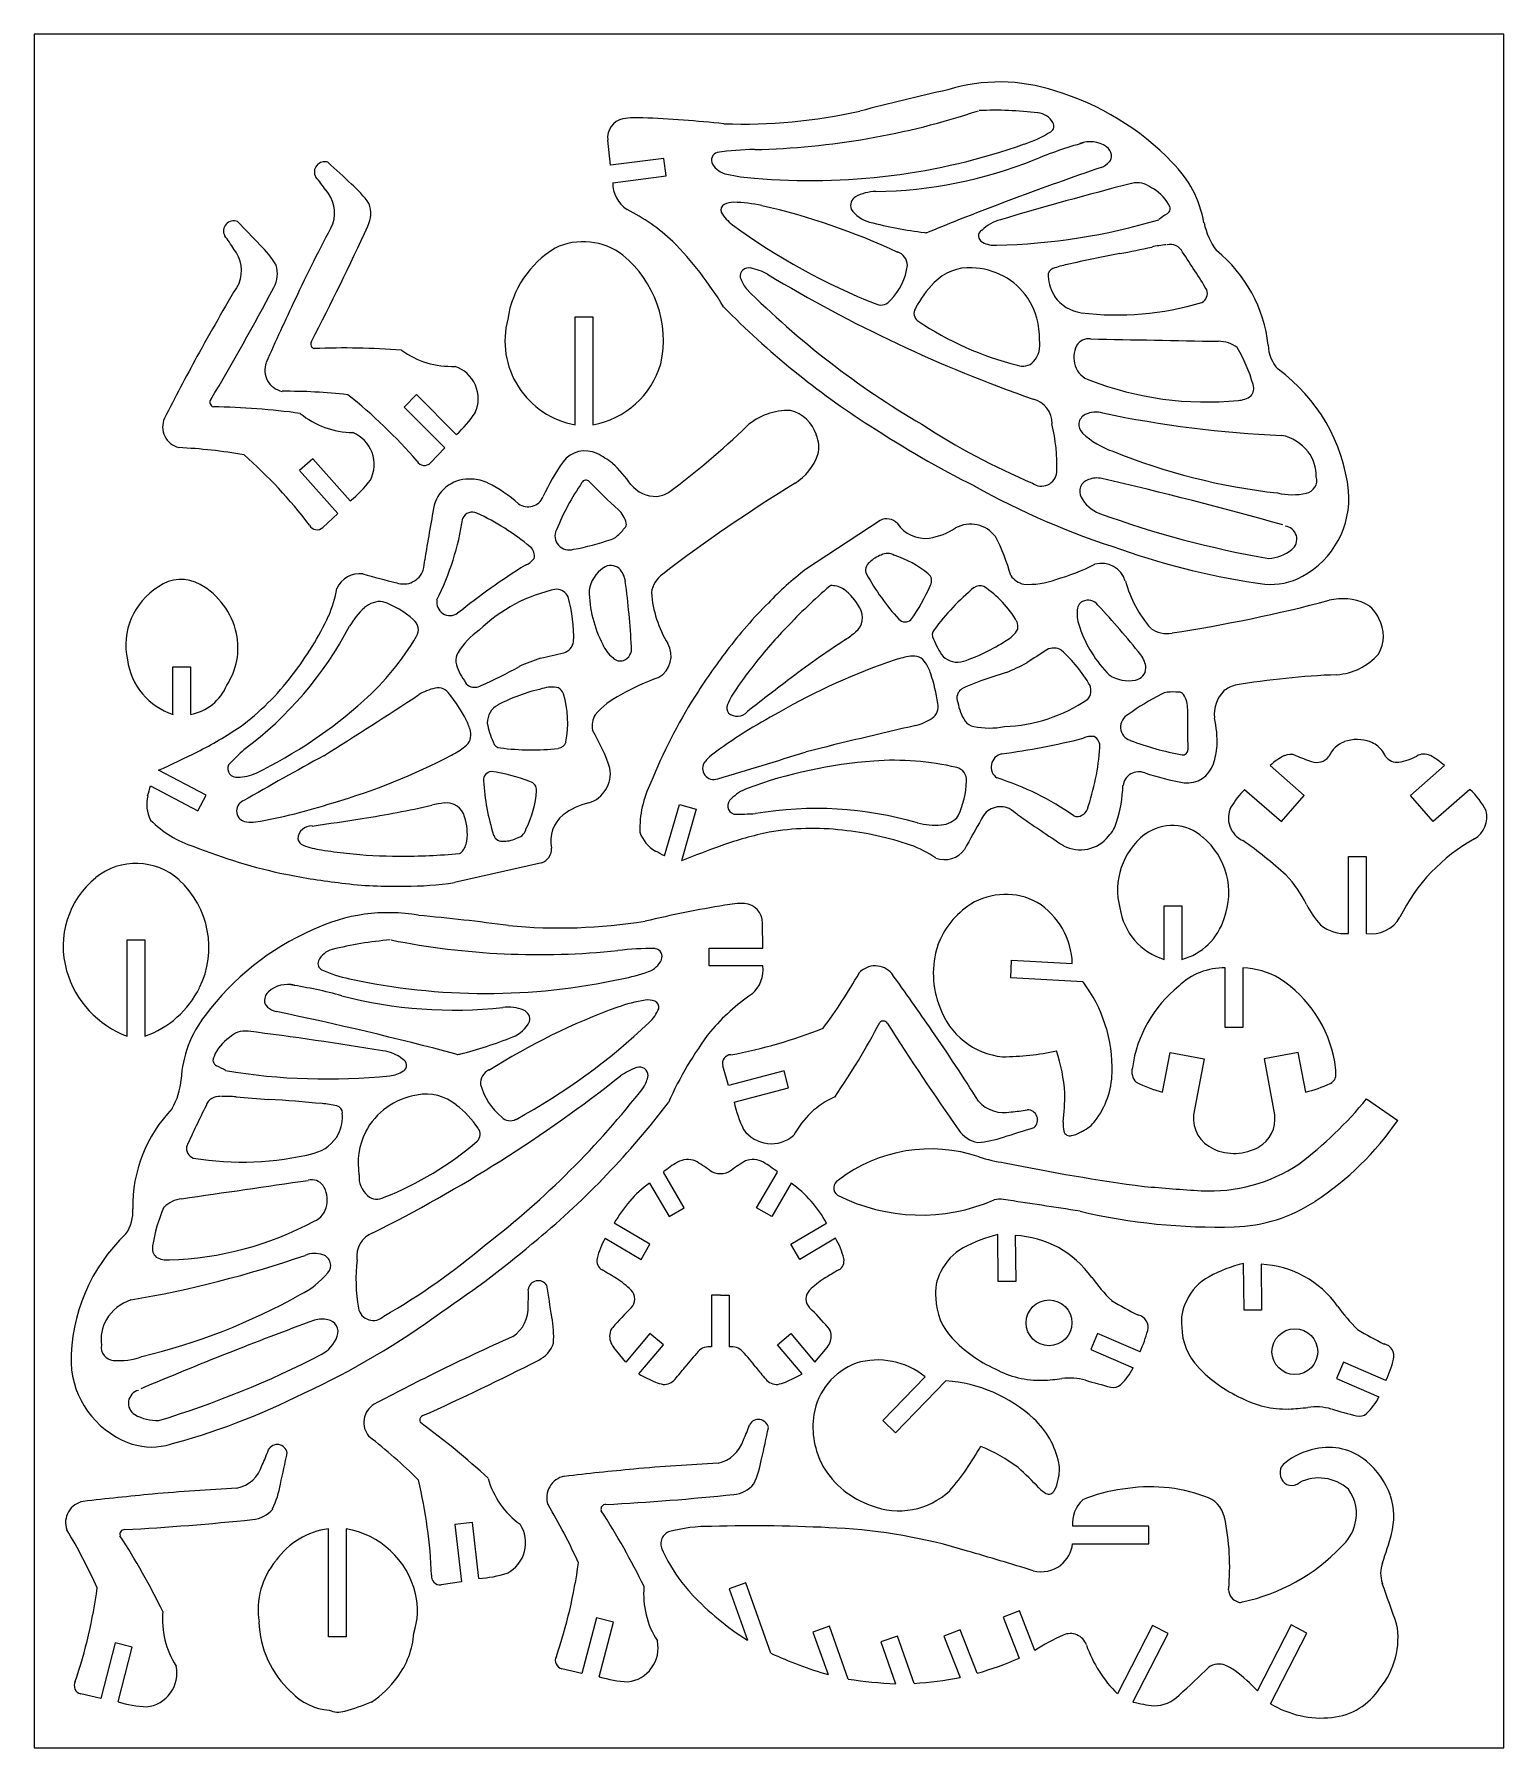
# Model space of a CAD drawing. Extents: x 6 to 177, y 6 to 206.
import ezdxf

# ---------------------------------------------------------------- set-up
doc = ezdxf.new("R2010")
doc.units = 0
doc.header["$LTSCALE"] = 90
doc.header["$MEASUREMENT"] = 0
doc.layers.get('0').update_dxf_attribs({"linetype": 'CONTINUOUS'})

msp = doc.modelspace()

# ---------------------------------------------------------------- linework, layer by layer
for p, q in [((177.02, 205.68), (5.64, 205.68)), ((5.64, 205.68), (5.64, 5.88)), ((177.02, 5.88), (177.02, 205.68)), ((72.85, 190.41), (72.53, 193.32)), ((79.07, 191.19), (72.85, 190.41)), ((79.33, 189.16), (79.07, 191.19)), ((73.11, 188.37), (79.33, 189.16)), ((68.73, 160.15), (68.73, 172.73)), ((68.73, 172.73), (70.78, 172.73)), ((70.78, 172.73), (70.78, 160.15)), ((50.23, 163.66), (48.78, 162.21)), ((48.78, 162.21), (53.51, 157.45)), ((54.86, 159), (50.23, 163.66)), ((38.13, 156.19), (36.59, 154.83)), ((42.48, 151.28), (38.13, 156.19)), ((53.51, 157.45), (51.86, 155.72)), ((36.59, 154.83), (41.04, 149.81)), ((41.04, 149.81), (39.3, 148.17)), ((104.28, 148.99), (95.58, 143.26)), ((21.82, 126.38), (21.82, 131.93)), ((21.82, 131.93), (23.87, 131.93)), ((23.87, 131.93), (23.87, 126.38)), ((153.76, 116.93), (149.76, 120.41)), ((166.13, 116.93), (170.12, 120.41)), ((19.18, 118.04), (24.73, 115.13)), ((25.68, 116.94), (20.14, 119.86)), ((24.73, 115.13), (25.68, 116.94)), ((146.8, 117.62), (151.1, 113.88)), ((151.1, 113.88), (153.76, 116.93)), ((168.79, 113.88), (166.13, 116.93)), ((173.08, 117.62), (168.79, 113.88)), ((79.14, 109.86), (80.88, 115.88)), ((80.88, 115.88), (82.85, 115.31)), ((82.85, 115.31), (81.11, 109.29)), ((64.82, 109.08), (54.66, 106.77)), ((158.92, 100.83), (158.92, 109.81)), ((158.92, 109.81), (160.97, 109.81)), ((160.97, 109.81), (160.97, 100.83)), ((137.42, 97.8), (137.42, 104.05)), ((137.42, 104.05), (139.47, 104.05)), ((139.47, 104.05), (139.47, 97.8)), ((90.6, 99.12), (90.56, 102.04)), ((16.48, 88.84), (16.48, 100.08)), ((16.48, 100.08), (18.53, 100.08)), ((18.53, 100.08), (18.53, 88.84)), ((84.34, 97.07), (84.34, 99.12)), ((84.34, 99.12), (90.6, 99.12)), ((90.6, 97.07), (84.34, 97.07)), ((119.52, 95.66), (119.63, 97.71)), ((119.63, 97.71), (126.7, 97.31)), ((144.54, 89.85), (144.54, 96.82)), ((146.59, 96.81), (146.59, 89.85)), ((127.95, 95.19), (119.52, 95.66)), ((146.59, 89.85), (144.54, 89.85)), ((137.21, 82.32), (138.1, 86.96)), ((138.1, 86.96), (142.07, 86.2)), ((142.07, 86.2), (140.83, 79.67)), ((153.04, 86.96), (149.06, 86.2)), ((149.06, 86.2), (150.3, 79.67)), ((153.92, 82.32), (153.04, 86.96)), ((86.61, 83.11), (85.93, 85.41)), ((93.1, 84.82), (86.61, 83.11)), ((93.62, 82.83), (93.1, 84.82)), ((87.26, 81.16), (93.62, 82.83)), ((161.02, 81.53), (164.66, 79.03)), ((81.44, 68.84), (79.01, 73.01)), ((89.88, 68.84), (92.31, 73.01)), ((77.4, 71.71), (79.67, 67.81)), ((93.92, 71.71), (91.65, 67.81)), ((79.67, 67.81), (81.44, 68.84)), ((91.65, 67.81), (89.88, 68.84)), ((77.45, 64.59), (73.29, 67.03)), ((93.88, 64.59), (98.04, 67.03)), ((72.23, 65.28), (76.41, 62.82)), ((76.41, 62.82), (77.45, 64.59)), ((94.91, 62.82), (93.88, 64.59)), ((99.09, 65.28), (94.91, 62.82)), ((118.06, 60.24), (118, 65.71)), ((120.05, 65.61), (120.11, 60.26)), ((146.73, 56.88), (146.68, 62.34)), ((148.73, 62.25), (148.78, 56.9)), ((120.11, 60.26), (118.06, 60.24)), ((85.66, 58.63), (84.64, 58.63)), ((84.64, 58.63), (84.64, 52.61)), ((85.66, 58.63), (86.69, 58.63)), ((86.69, 58.63), (86.69, 52.61)), ((148.78, 56.9), (146.73, 56.88)), ((77.45, 54.19), (74.64, 50.85)), ((79.02, 52.87), (77.45, 54.19)), ((92.31, 52.87), (93.87, 54.19)), ((93.87, 54.19), (96.69, 50.85)), ((129.66, 54.19), (128.85, 52.31)), ((134.61, 52.04), (129.66, 54.19)), ((74.64, 50.85), (73.22, 52.55)), ((76.14, 49.46), (79.02, 52.87)), ((95.18, 49.46), (92.31, 52.87)), ((96.69, 50.85), (98.11, 52.55)), ((128.85, 52.31), (133.79, 50.16)), ((158.34, 50.83), (157.52, 48.95)), ((163.28, 48.68), (158.34, 50.83)), ((104.61, 44.04), (109.55, 49.11)), ((111.97, 48.65), (106.08, 42.6)), ((157.52, 48.95), (162.47, 46.8)), ((106.08, 42.6), (104.61, 44.04)), ((56.74, 32.13), (54.7, 31.89)), ((57.48, 25.6), (56.74, 32.13)), ((39.95, 18.82), (39.95, 31.41)), ((42, 31.41), (42, 18.82)), ((54.7, 31.89), (55.46, 25.23)), ((135.62, 31.7), (126.73, 31.7)), ((135.62, 29.65), (135.62, 31.7)), ((126.73, 29.65), (135.62, 29.65)), ((55.46, 25.23), (53.09, 24.89)), ((88.63, 25.11), (86.69, 24.42)), ((86.69, 24.42), (88.82, 18.42)), ((91.53, 16.9), (88.63, 25.11)), ((71.21, 21.03), (69.51, 14.54)), ((73.19, 20.52), (71.21, 21.03)), ((71.53, 14.16), (73.19, 20.52)), ((98.4, 20.04), (96.46, 19.35)), ((100.58, 13.88), (98.4, 20.04)), ((120.55, 21.83), (118.64, 21.09)), ((118.64, 21.09), (120.5, 16.32)), ((122.35, 17.22), (120.55, 21.83)), ((136.07, 20.14), (131.97, 12.16)), ((137.89, 19.21), (136.07, 20.14)), ((152.24, 20.19), (148.28, 12.49)), ((154.06, 19.25), (152.24, 20.19)), ((15.09, 18.11), (13.4, 11.62)), ((17.07, 17.59), (15.09, 18.11)), ((42, 18.82), (39.95, 18.82)), ((96.46, 19.35), (98.22, 14.4)), ((106.3, 18.9), (104.37, 18.21)), ((104.37, 18.21), (106.1, 13.34)), ((108.26, 13.38), (106.3, 18.9)), ((113.64, 19.62), (111.73, 18.88)), ((111.73, 18.88), (113.61, 14.07)), ((115.62, 14.56), (113.64, 19.62)), ((133.78, 11.2), (137.89, 19.21)), ((149.83, 11.01), (154.06, 19.25)), ((15.42, 11.24), (17.07, 17.59)), ((69.51, 14.54), (67.18, 15.08)), ((13.4, 11.62), (11.06, 12.16)), ((5.64, 5.88), (177.02, 5.88))]:
    msp.add_line(p, q)
for centre in [(123.99, 55.42), (152.66, 52.06)]:
    msp.add_circle(centre, 2.67)
for centre, radius, start, end in [((118.22, 179.66), 20.46, 71.615, 107.1243), ((172.88, -73.85), 279.72, 102.53, 104.6942), ((115.77, 169.11), 31.26, 43.7513, 73.459), ((74.77, 193.62), 2.26, 101.9683, 187.631), ((75.92, 185.11), 10.84, 86.414, 98.569), ((70.77, 49.59), 146.46, 84.002, 87.7182), ((88.17, 258.27), 63.06, 268.0879, 282.5965), ((87.75, 280.77), 88.55, 271.2353, 288.4342), ((117.67, 154.71), 42.11, 83.1389, 92.4819), ((122.42, 194.16), 2.37, 31.5052, 83.1389), ((116.92, 205.85), 13.63, 287.9739, 302.2204), ((123.77, 194.98), 0.79, 302.2204, 31.5052), ((85.54, 191.02), 0.919, 104.9708, 211.345), ((90.06, 157.76), 34.48, 90.6807, 97.9425), ((96.26, 263.21), 74.59, 264.8927, 289.4721), ((141.07, 146.02), 48.78, 105.5662, 112.6763), ((128.78, 189.76), 3.39, 55.8725, 110.9532), ((129.91, 191.41), 1.39, 8.0765, 55.8725), ((39.5, 189.63), 1.19, 71.0688, 210.4739), ((-21826.61, -23443.68), 32198.3, 47.218439, 47.225095), ((86.97, 191.89), 2.6, 211.345, 257.7785), ((102.94, 239.59), 52.26, 270.9231, 291.6978), ((250.31, -162.08), 372.19, 108.847, 112.1665), ((129.02, 192.69), 2.75, 292.503, 316.6542), ((130.32, 191.47), 0.971, 316.6542, 8.0765), ((129.38, 181.51), 12.86, 9.8014, 45.7933), ((25, 177.46), 17.76, 34.4915, 40.6137), ((35.29, 179.54), 11.36, 34.3202, 49.7333), ((76.78, 188.34), 3.68, 179.3904, 237.0357), ((90.97, 210.37), 21.5, 257.7785, 266.391), ((236.35, -211.23), 412.52, 104.4205, 106.6243), ((134.28, 185.84), 2.53, 51.4012, 104.3177), ((133.65, 183.44), 4.91, 29.4995, 63.1768), ((36.67, 184.84), 4, 341.8681, 42.1743), ((41.45, 184.79), 3.43, 334.4115, 19.6421), ((86.41, 185.19), 0.697, 114.9707, 203.7892), ((87.15, 183.92), 2.17, 88.362, 118.6419), ((86.8, 169), 17.1, 77.5093, 88.6038), ((101.99, 185.71), 1.15, 119.2025, 201.1713), ((103.82, 182.38), 4.96, 90.4213, 118.9467), ((137.37, 185.37), 0.738, 302.1818, 41.2751), ((28.9, 182.73), 1.19, 67.7888, 207.1939), ((-23153.59, -22160.77), 32198.3, 43.938423, 43.94508), ((63.2, 162.99), 25.1, 47.6228, 62.5141), ((90, 187.44), 4.93, 210.8396, 233.5935), ((73.32, 109.9), 77.71, 64.8519, 77.2302), ((103.99, 187.37), 3.71, 213.8772, 255.4577), ((119.32, 179.73), 4.43, 102.8856, 135.8198), ((116.27, 252.7), 71.64, 271.2747, 286.6407), ((143.54, 175.56), 10.86, 122.1818, 128.452), ((13.73, 171.42), 17.76, 31.2115, 37.3337), ((282.71, 57.04), 273.31, 152.4156, 154.485), ((-229.95, 309.17), 301.97, 332.5285, 335.3687), ((130.68, 242.64), 73.5, 233.6113, 248.63), ((115.57, 232), 49.82, 255.4577, 262.9482), ((109.57, 183.52), 0.974, 262.9482, 288.5105), ((116.54, 182.15), 0.78, 120.7144, 246.817), ((150.28, 185.44), 8.4, 191.9922, 216.4533), ((25.8, 178.11), 4, 338.5881, 38.8943), ((24.12, 172.9), 11.36, 31.0402, 46.4533), ((72.49, 170.69), 11.77, 121.2416, 171.3074), ((69.66, 173.89), 7.6, 52.4244, 115.5251), ((66.09, 169.93), 12.92, 348.0704, 50.5836), ((50.63, 152.56), 41.33, 31.0905, 44.4869), ((105.73, 178.65), 1.76, 2.7656, 70.7964), ((117.69, 184.22), 3.15, 242.4683, 273.3335), ((178.74, -60.42), 244.98, 100.9434, 102.4094), ((102.12, 335.85), 158.63, 280.9434, 282.3193), ((139.01, 166.94), 14.26, 95.4751, 102.3193), ((138.13, 179.56), 1.61, 26.4504, 103.408), ((15.23, 97.21), 149.53, 31.7466, 33.7479), ((133.2, 167.64), 16.45, 6.2352, 51.1468), ((30.57, 177.8), 3.43, 331.1314, 16.3621), ((88.95, 177.47), 0.978, 77.4958, 188.8262), ((87.71, 171.35), 7.23, 61.4157, 78.4336), ((99.97, 179.87), 7.61, 316.8228, 351.3561), ((114.61, 172.96), 5.49, 85.8383, 136.8103), ((114.82, 170.32), 8.12, 34.5616, 88.6927), ((124.72, 177.58), 0.832, 109.0196, 189.8554), ((129.29, 164.31), 14.87, 102.4094, 109.0196), ((264.13, 36.44), 273.31, 149.1356, 151.2049), ((-233.27, 317.49), 301.97, 329.2485, 332.0887), ((91.93, 178.61), 4.15, 198.0736, 218.0813), ((160.72, 248.07), 101.89, 224.9841, 239.5887), ((177.71, 321.52), 167.86, 238.9653, 250.6622), ((118.66, 168.52), 11.49, 134.4636, 153.1735), ((128.85, 177.71), 4.95, 183.1168, 211.9832), ((141.21, 175.5), 1.25, 298.5453, 17.8286), ((380.07, 12.67), 380.29, 154.7707, 155.9934), ((155.43, 241.91), 97.17, 224.4139, 237.4355), ((104.4, 175.49), 1.38, 248.9248, 323.8134), ((114.36, 170.29), 8.52, 358.3472, 32.9403), ((128.39, 177.78), 4.61, 215.6743, 262.0058), ((131.89, 207.57), 34.62, 263.128, 286.6373), ((70.48, 169.94), 9.95, 165.3299, 259.8824), ((109.33, 173.13), 1.09, 148.5797, 234.4939), ((129.26, 202.9), 36.91, 236.1507, 255.9387), ((38.43, 169.57), 0.551, 147.608, 256.9641), ((119.97, 169.49), 2.96, 318.3425, 10.7756), ((128.59, 168.58), 1.6, 81.3796, 150.4313), ((523.44, 20852.14), 20685.75, 268.90693, 268.948269), ((143.76, 166.31), 3.57, 52.5047, 90.2072), ((358.79, -13.42), 380.29, 151.4906, 152.7134), ((41.74, 82.39), 86.71, 85.5559, 92.2722), ((54.32, 176.97), 10.02, 234.2079, 272.283), ((130.11, 167.99), 3.22, 154.6562, 197.3455), ((129.78, 159.65), 18.74, 16.0577, 30.432), ((153.9, 169.58), 4.36, 182.056, 222.7732), ((35.06, 166.52), 2.53, 160.0989, 258.3456), ((53.43, 163.18), 3.99, 336.0233, 71.1598), ((68.99, 170.14), 10.15, 280.1217, 343.5349), ((120.93, 168.63), 1.67, 247.4038, 318.3425), ((129.5, 167.83), 2.6, 198.0808, 253.1706), ((138.51, 150.08), 20.56, 6.6165, 53.597), ((35.07, 100.32), 63.73, 83.5805, 90.4741), ((142.36, 200.5), 37.7, 248.8261, 275.6212), ((146.55, 164.38), 1.32, 318.0232, 20.2631), ((26.68, 162.77), 0.551, 144.328, 253.6841), ((25, 75.55), 86.71, 82.2759, 88.9922), ((6.55, 118.41), 57.6, 40.6053, 51.7681), ((121.43, 160.31), 2.91, 359.1074, 76.1685), ((145.93, 165.74), 2.76, 272.7299, 305.6022), ((23.14, 159.92), 2.53, 156.8189, 255.0656), ((42.97, 169.25), 10.02, 230.9279, 269.003), ((45.46, 169.37), 14, 312.2126, 326.1124), ((25.41, 225.5), 91.12, 306.5039, 314.0176), ((93.53, 154.63), 7.18, 87.5952, 131.9612), ((92.82, 157.71), 4.22, 17.1843, 76.1552), ((168.69, 259.64), 119.25, 236.6536, 243.3939), ((153.53, 228.06), 81.08, 236.8155, 247.162), ((104.48, 155.48), 20.42, 357.6251, 13.5507), ((128.77, 160.15), 1.31, 115.3062, 227.9462), ((129.47, 158.85), 2.78, 73.5218, 116.9187), ((156.74, 288.7), 129.91, 258.2376, 267.5113), ((41.29, 155.53), 3.99, 332.7433, 67.8798), ((93.59, 157.55), 3.55, 345.5609, 23.3741), ((134.66, 166.41), 9.9, 226.9348, 250.8731), ((150.09, 153.83), 5.18, 37.5477, 78.7615), ((19.37, 93.83), 63.73, 80.3005, 87.1941), ((-8.07, 113.52), 57.6, 37.3253, 48.4881), ((51.14, 156.4), 0.993, 210.6023, 316.4257), ((69.88, 153.84), 3.26, 64.7402, 142.1368), ((66.68, 147.49), 10.37, 51.9339, 63.7314), ((90.76, 158.91), 6.66, 302.9191, 340.2726), ((158.47, 223.64), 71.87, 247.8836, 263.7485), ((150.54, 154.17), 4.62, 359.0479, 37.5477), ((92.58, 138.57), 30.6, 145.6542, 154.5015), ((65.06, 146.58), 12.1, 32.9962, 48.5335), ((123.11, 154.77), 1.78, 233.6964, 355.651), ((129.61, 151.09), 2.85, 78.9755, 111.1282), ((22.43, -309.09), 475.35, 74.2769, 76.9017), ((153.68, 153.67), 1.54, 282.0207, 15.7771), ((33.69, 162.16), 14, 308.9326, 322.8324), ((56.33, 149.59), 4.23, 84.7646, 163.8162), ((56.65, 149.59), 4.22, 63.2435, 89.0313), ((51.65, 139.23), 15.71, 48.1519, 63.9779), ((95.77, 135.67), 31.69, 145.9755, 157.3173), ((69.98, 153.12), 0.56, 43.9365, 149.3621), ((122.37, 203.6), 72.19, 223.9365, 227.6798), ((78.21, 155.7), 3.92, 220.1297, 270.502), ((77.95, 154.84), 3.07, 275.4435, 302.8024), ((188.03, 0.11), 179.57, 121.4349, 127.4118), ((160.09, 233.27), 91.92, 240.822, 252.4818), ((129, 152.38), 1.43, 106.9969, 208.579), ((152.37, 159.55), 7.56, 256.7834, 282.4361), ((148.58, 151.6), 10.38, 298.5269, 4.7168), ((348.96, 96.54), 301.6, 169.6422, 170.8692), ((56.74, 148.7), 1.26, 65.018, 154.2559), ((63.23, 152.43), 1.86, 233.7953, 338.3588), ((71.69, 147.95), 3.08, 13.779, 47.6798), ((131.3, 153.57), 4.02, 207.6937, 249.0945), ((38.62, 148.9), 0.993, 207.3223, 313.1457), ((23.76, 154.05), 32.21, 333.5758, 351.4294), ((45.12, 123.76), 28.77, 50.3374, 65.018), ((68, 147.18), 1.63, 153.9306, 289.3422), ((69.85, 151.6), 5.81, 309.5302, 322.8123), ((74.11, 148.54), 0.588, 309.1965, 13.779), ((105.06, 147.44), 1.74, 44.0221, 116.6871), ((109.57, 150.82), 3.92, 213.6675, 276.7699), ((108.99, 154.18), 7.32, 278.1597, 304.1031), ((114.84, 144.97), 3.59, 36.4453, 119.0203), ((169.31, 258), 115.15, 249.9687, 260.1543), ((151.35, 146.8), 1.54, 307.8021, 83.7283), ((62.63, 144.87), 1.35, 345.9825, 50.3374), ((63.32, 174.5), 29.34, 280.2504, 289.1234), ((72.48, 148.41), 1.69, 285.4852, 309.6852), ((98.59, 136.97), 21.66, 14.9561, 27.9026), ((42.27, 145.1), 8.93, 347.7409, 355.5333), ((62.1, 145.9), 2.28, 290.9336, 323.6711), ((103.63, 143.22), 1.04, 123.4128, 208.4785), ((105.55, 141.62), 3.52, 108.6974, 135.2444), ((105.16, 143.73), 1.42, 56.8409, 121.0002), ((102.39, 133.7), 11.77, 50.2902, 72.438), ((118.19, 165.61), 24.41, 285.6805, 297.1646), ((130.11, 141.1), 2.89, 16.1209, 105.4933), ((160.24, 224.1), 83.27, 250.4871, 262.3452), ((149.22, 149.54), 5.01, 274.5745, 307.8021), ((22.77, 137.59), 4.52, 60.7275, 125.8422), ((43.59, 139.88), 2.9, 82.3637, 156.4051), ((70.11, 234.78), 95.67, 254.1423, 256.5805), ((48.72, 144), 2.42, 250.3883, 340.6862), ((107.13, 73.03), 83.42, 122.0075, 128.6632), ((74.37, 140.1), 4.1, 124.9775, 169.4766), ((72.9, 142.27), 1.47, 48.5657, 126.61), ((71.85, 141.51), 2.75, 7.5707, 42.809), ((-19.64, 129.22), 95.06, 3.0388, 7.6488), ((80.74, 140.14), 3.16, 124.74, 172.137), ((117.54, 114.54), 36.15, 127.4065, 136.6435), ((125.32, 154.99), 25.72, 208.4785, 222.9049), ((109.28, 141.95), 1.02, 330.1885, 51.9808), ((121.69, 144.14), 2.68, 216.0715, 255.7795), ((121.59, 150.59), 9.06, 266.4717, 290.7037), ((146.23, 145.55), 13.82, 195.2795, 221.389), ((149.91, 148.94), 7.41, 264.0349, 299.2936), ((24.33, 134.43), 8.01, 121.6372, 192.2724), ((20.74, 133.96), 8.68, 12.1904, 60.7275), ((26.68, 143.61), 14.49, 336.5841, 349.772), ((70.39, 122.89), 18.5, 101.9512, 134.0392), ((66.44, 139.36), 1.63, 25.8697, 85.6142), ((52.17, 135.5), 16.38, 357.6128, 16.2296), ((84.56, 141.09), 14.22, 180.9992, 207.4489), ((91.38, 141.72), 13.82, 184.7823, 210.8918), ((138.9, 93.82), 62.41, 130.4399, 136.8913), ((98.63, 141.08), 0.322, 79.8883, 131.0412), ((98.63, 138.88), 2.51, 55.5146, 88.8101), ((96.22, 135.79), 6.43, 27.8302, 53.4546), ((90.62, 149.79), 21.25, 324.2921, 336.8501), ((132.65, 120.09), 27.33, 129.5922, 143.761), ((115.93, 140.3), 1.09, 64.2952, 129.5922), ((109.66, 131.1), 12.21, 29.8653, 56.5161), ((49.97, 132.33), 8.71, 131.865, 150.2627), ((45.98, 136.84), 2.69, 83.1157, 132.553), ((42.93, 129.73), 10.34, 47.8551, 71.0028), ((54.14, 139.46), 1.56, 170.7493, 303.9317), ((123.26, 106.6), 45.79, 134.3318, 143.5486), ((100.12, 137.65), 2.12, 308.3362, 32.6136), ((131.09, 138.02), 3.83, 174.1568, 203.5072), ((128.41, 138.51), 1.14, 116.4459, 185.0937), ((128.54, 138.26), 1.43, 36.5173, 116.4459), ((60.32, 74.11), 95.06, 38.5225, 43.1324), ((110.99, 313.34), 179.57, 278.7595, 284.7364), ((158.19, 133.2), 6.66, 65.8987, 103.2522), ((159.17, 136.18), 3.55, 22.7972, 60.6104), ((4.91, 156.27), 42.31, 306.5306, 332.3795), ((7.64, 152.95), 35.68, 321.8982, 334.9788), ((48.97, 136.24), 1.47, 328.7658, 51.9217), ((62.54, 128.96), 8.8, 124.7171, 148.1864), ((126.45, 103.97), 46.4, 135.5327, 143.1294), ((93.95, 144.89), 11.64, 302.7658, 310.0651), ((107.22, 138.17), 1.02, 222.9049, 310.0974), ((111.15, 135.65), 0.801, 132.7655, 218.1945), ((117.27, 138.13), 3.58, 298.3746, 329.1109), ((118.81, 136.6), 1.56, 348.9837, 22.0862), ((141.04, 141.06), 14.22, 198.7224, 225.1721), ((137.71, 138.96), 3.16, 234.0343, 281.4313), ((158.76, 135.51), 4.22, 330.0161, 28.987), ((21.47, 134.12), 7.93, 326.7991, 12.1904), ((22.39, 152.06), 32.4, 312.0027, 329.2331), ((66.88, 135.17), 1.7, 287.9081, 347.9727), ((75.47, 136.01), 3.83, 202.6641, 232.0145), ((73.88, 134.02), 1.43, 289.7254, 9.654), ((77.02, 133.18), 2.89, 300.678, 30.0504), ((159.65, 44.27), 108.53, 123.1869, 127.5498), ((119.17, 138.6), 9.31, 201.6821, 215.9423), ((107.11, 153), 21.57, 288.6458, 303.3652), ((389.64, -275.71), 488.36, 122.9915, 123.3184), ((124.53, 132.41), 1.7, 58.1986, 118.2632), ((24.27, 133.83), 7.85, 188.0674, 251.862), ((56.4, 132.7), 1.6, 146.2046, 189.1723), ((59.86, 133.51), 5.15, 191.9096, 218.0587), ((40.84, 169.02), 42.77, 293.2833, 299.9812), ((75.73, 100.43), 34.32, 108.7765, 113.1977), ((-43.95, 609.05), 488.36, 282.8529, 283.1798), ((73.98, 133.74), 1.14, 221.0776, 289.7254), ((146.56, 87.85), 75.69, 142.6127, 147.6132), ((129.83, 61.88), 74.73, 108.5561, 119.9943), ((108.98, 124.51), 8.72, 97.5107, 109.6553), ((108.13, 131.44), 1.74, 32.471, 99.6026), ((104.22, 129.08), 6.31, 18.8507, 31.5216), ((113.3, 134.83), 2.37, 225.5615, 287.3776), ((105.6, 162.85), 34.32, 292.9736, 297.3948), ((114.58, 121.57), 16.38, 29.9417, 48.5585), ((132.54, 131.61), 2.75, 3.3623, 38.6006), ((157.03, 138.16), 7.18, 274.2101, 318.5761), ((11.93, 148.91), 29.82, 306.4411, 322.9133), ((56.85, 130.66), 1.1, 197.1188, 246.4146), ((86.44, 107.61), 24.41, 109.0067, 120.4908), ((113.06, 112.54), 30.57, 140.9191, 146.4726), ((244.02, -69.57), 250.22, 126.9794, 128.3347), ((92.46, 125.12), 18.72, 7.7296, 18.6671), ((130.92, 90.18), 42.77, 106.1901, 112.888), ((133.27, 134.4), 4.1, 236.6947, 281.1938), ((133.82, 131.83), 1.47, 279.5613, 357.6055), ((160.98, 39.94), 91.12, 92.1537, 99.6674), ((22.84, 132), 5.72, 280.4284, 337.1379), ((7.39, 168.92), 54.97, 296.0565, 311.8576), ((-346.66, 735.46), 725.21, 302.16408, 303.20316), ((53.76, 123.26), 6.32, 102.5715, 121.306), ((52.73, 127.88), 1.59, 31.8976, 102.5715), ((39.41, 117.08), 18.72, 27.5042, 38.4417), ((57, 131.01), 1.48, 246.4146, 300.2467), ((69.67, 108.34), 21.57, 102.8061, 117.5254), ((65.99, 125.97), 3.58, 77.0604, 107.7967), ((65.94, 128.15), 1.56, 24.0851, 57.1876), ((55.64, 125.35), 12.21, 349.6552, 16.306), ((77.96, 120.46), 9.06, 115.4676, 139.6996), ((136.38, 94.7), 63.43, 147.9121, 158.0466), ((95.16, 123.85), 9.42, 143.709, 157.0318), ((114.33, 128.29), 1.1, 159.7567, 209.0525), ((114.69, 128.16), 1.48, 105.9246, 159.7567), ((118.1, 143.44), 18.5, 272.1321, 304.2201), ((127.25, 129.18), 1.63, 320.5571, 20.3016), ((150.44, 102.6), 29.34, 117.0479, 125.9209), ((137.96, 127.27), 1.69, 96.4861, 120.6861), ((138.44, 123.18), 5.81, 83.3589, 96.6411), ((139.18, 128.37), 0.588, 32.3923, 96.9747), ((137.08, 127.03), 3.08, 358.4915, 32.3923), ((147.18, 126.37), 3.92, 135.6693, 186.0416), ((146.39, 126.78), 3.07, 103.3689, 130.7278), ((60.85, 125.39), 2.37, 118.7937, 180.6098), ((73.38, 125), 2.68, 150.3918, 190.0998), ((122.43, 70.56), 63.54, 118.1272, 126.529), ((87.43, 127.12), 1.02, 157.0318, 215.2778), ((87.62, 127.77), 1.61, 230.3696, 318.2362), ((106.85, 131.19), 6.32, 284.8653, 303.5998), ((109.47, 127.25), 1.59, 303.5998, 14.2737), ((118.47, 128.49), 5.15, 188.1126, 214.2617), ((133.96, 124.9), 1.63, 116.8291, 252.2407), ((212.32, 125.05), 72.19, 178.4915, 182.2348), ((131.5, 123.19), 12.1, 357.6378, 13.1751), ((4.14, 162.75), 45.62, 296.7486, 303.984), ((54.83, 124.01), 1.74, 306.5687, 13.7003), ((50.41, 122.83), 6.31, 14.6497, 27.3206), ((67.63, 127.02), 9.31, 190.229, 204.4892), ((52.21, 113.3), 21.66, 18.2687, 31.2152), ((271.21, -581.63), 725.21, 102.96813, 104.00721), ((115.49, 126.55), 1.6, 216.999, 259.9667), ((117.04, 133.58), 8.8, 257.9849, 281.4542), ((-32.36, 236.07), 127.52, 294.3124, 296.5698), ((52.56, 98.08), 33.01, 132.8714, 137.2707), ((50.41, 129.43), 8.72, 296.516, 308.6606), ((59.96, 123.27), 0.801, 187.9768, 273.4057), ((63.61, 149.56), 27.33, 262.4103, 276.5791), ((66.62, 123.5), 1.09, 276.5791, 341.876), ((-85.04, 698.04), 603.71, 286.39356, 287.41871), ((107.57, 204.48), 83.42, 277.5081, 284.1638), ((128.96, 121.53), 2.28, 82.5002, 115.2377), ((101.23, 124.61), 28.77, 341.1533, 355.8338), ((128.58, 122.62), 1.35, 355.8338, 60.1888), ((144.9, 152.9), 31.69, 248.854, 260.1958), ((139.63, 122.22), 0.56, 256.8092, 2.2348), ((133.28, 123.74), 10.37, 342.4399, 354.2374), ((159.61, 120.16), 3.25, 111.173, 156.5884), ((159.92, 118.87), 4.57, 70.2883, 108.8937), ((160.28, 120.08), 3.3, 40.3195, 69.1305), ((146.42, 111.92), 19.35, 29.5826, 32.1607), ((29.22, 120.05), 1.01, 154.7092, 278.6838), ((329.81, -407.72), 603.71, 118.75259, 119.77774), ((19.67, 187.84), 74.73, 286.177, 297.6152), ((69.24, 119.48), 3.59, 287.151, 9.726), ((84.87, 120.06), 1.28, 141.8664, 291.7022), ((87.57, 118.02), 4.66, 129.4474, 142.6026), ((107.68, 66.12), 54.97, 94.3136, 110.1148), ((105.9, 88.62), 32.4, 76.9381, 94.1686), ((112.9, 118.74), 1.47, 354.2496, 77.4055), ((118.8, 120.24), 1.56, 102.2396, 235.4219), ((140.08, 121.64), 3.26, 264.0345, 341.4311), ((154.53, 115.17), 7.09, 115.6784, 132.2674), ((152.13, 120.15), 1.56, 67.4138, 115.6784), ((165.72, 152.83), 33.84, 247.4138, 250.8418), ((155.21, 122.58), 1.81, 250.8418, 321.3333), ((164.55, 122.39), 1.6, 215.1415, 278.3514), ((164.08, 126.44), 5.67, 277.1392, 299.5009), ((167.72, 120.09), 1.65, 63.7357, 121.0968), ((163.29, 112.34), 10.58, 49.7339, 60.7435), ((-10.56, 125.58), 30.68, 343.5345, 345.7806), ((29.28, 124.5), 5.45, 270.9301, 294.3857), ((59.05, 118.7), 1.02, 96.0739, 183.2664), ((83.72, 120.1), 25.72, 183.2664, 197.6928), ((55.94, 98.67), 21.25, 69.3212, 81.8792), ((63.2, 117.56), 1.02, 354.1905, 75.9828), ((88.66, 112.91), 12.4, 153.6477, 181.32), ((104.02, 118.9), 10.34, 335.1685, 358.3161), ((108.29, 88.23), 32.21, 54.7419, 72.5955), ((116.91, 118.61), 15.71, 342.1934, 358.0194), ((134.46, 117.82), 1.86, 67.8125, 172.376), ((144.78, 148.59), 30.6, 251.6698, 260.5171), ((22.82, 115.9), 4.07, 166.0707, 206.9922), ((30.51, 115.11), 1.28, 114.4691, 264.3049), ((20.81, 176.48), 63.54, 279.6423, 288.0441), ((54.7, 104.47), 11.64, 96.1062, 103.4055), ((53.76, 113.93), 2.12, 13.5577, 97.8351), ((52.48, 118.3), 11.77, 333.7333, 355.8811), ((71.83, 108.89), 7.32, 102.0682, 128.0116), ((87.54, 115.71), 1.01, 127.4875, 251.4621), ((90.79, 112.67), 5.45, 111.7856, 135.2411), ((154.84, 109.7), 11.28, 135.3871, 148.6586), ((167.08, 111.15), 8.83, 26.7371, 47.1561), ((27.98, 122.8), 12.4, 224.8513, 252.5236), ((3.92, 361.24), 250.22, 277.8366, 279.1919), ((27.62, 221.54), 108.53, 278.6215, 282.9844), ((49.72, 112.41), 6.43, 352.7167, 18.341), ((69.8, 111.63), 3.92, 129.4014, 192.5038), ((87.85, 147.76), 33.01, 268.9006, 273.2999), ((96.84, 73.09), 42.31, 73.7918, 99.6407), ((111.26, 116.17), 2.69, 273.6183, 323.0556), ((198.63, 65.76), 95.67, 149.5908, 152.029), ((118.33, 113.19), 2.42, 65.4851, 155.783), ((114.65, 107.78), 8.93, 50.638, 58.4303), ((292, 362.65), 301.6, 235.3021, 236.5291), ((127.27, 115.73), 1.26, 251.9154, 341.1533), ((147.8, 114.29), 2.89, 153.8217, 245.2584), ((171.97, 114.44), 3.07, 302.6757, 12.7724), ((30.91, 118.47), 4.66, 263.5687, 276.7239), ((37.98, 111.76), 1.61, 87.9351, 175.8017), ((60.21, 112.61), 1.04, 197.6928, 282.7585), ((60.38, 115.1), 3.52, 270.9269, 297.4739), ((61.63, 113.36), 1.42, 285.1711, 349.3304), ((80.11, 113.96), 4.07, 199.1791, 240.1006), ((100.98, 68.05), 45.62, 102.1873, 109.4227), ((96.39, 83.25), 29.82, 83.258, 99.7302), ((96.33, 77.36), 35.68, 71.1925, 84.2731), ((110.77, 122.17), 8.71, 255.9085, 274.3063), ((127.63, 114.81), 4.23, 242.3551, 321.4067), ((127.84, 115.04), 4.22, 317.14, 342.9278), ((140.18, 105.89), 8.2, 127.906, 194.7483), ((138.35, 108.09), 5.33, 47.6675, 126.93), ((136.54, 105.58), 8.42, 339.0798, 50.0939), ((47.89, 169.83), 63.43, 248.1247, 258.2592), ((37.38, 112.07), 1.02, 190.8935, 249.1395), ((40.37, 119.92), 9.42, 249.1395, 262.4623), ((44.6, 140.66), 30.57, 259.6987, 265.2522), ((47.69, 156.25), 46.4, 263.0419, 270.6386), ((48.99, 172.26), 62.41, 269.28, 275.7314), ((55.2, 110.48), 0.322, 275.1301, 326.283), ((53.62, 112), 2.51, 317.3612, 350.6567), ((64.24, 110.72), 1.74, 289.4842, 2.1491), ((63.98, 83.19), 30.68, 60.3907, 62.6368), ((128.59, -9.06), 127.52, 109.6015, 111.8589), ((102.78, 97.56), 14.49, 56.3993, 69.5872), ((111.8, 112.34), 2.9, 249.7662, 323.8076), ((118.8, 71.89), 48.52, 47.4164, 55.0655), ((183.7, 93.55), 20.9, 118.8079, 153.9716), ((17.52, 101.54), 7.46, 47.8049, 128.9724), ((19.3, 99.33), 10.29, 128.9724, 196.0705), ((15.4, 99.2), 10.61, 333.7633, 47.8049), ((50, 181.92), 75.69, 258.5581, 263.5586), ((47.38, 152.12), 45.79, 262.6227, 271.8395), ((49.15, 142.5), 36.15, 269.5278, 278.7648), ((142.39, 98.64), 12.88, 25.5805, 44.1405), ((110.25, -40.35), 146.46, 99.452, 103.1682), ((88.22, 93.48), 10.84, 88.6012, 100.7562), ((88.3, 102.06), 2.26, 359.5392, 85.2018), ((120.09, 96.11), 9.67, 122.7363, 160.067), ((118.92, 97.55), 7.83, 61.8561, 121.2473), ((117.93, 97.03), 8.78, 1.8289, 57.737), ((166.28, 110.9), 13.99, 208.6354, 220.4534), ((46.93, 82.79), 20.46, 80.0459, 115.5552), ((24.34, -175.56), 279.72, 82.4759, 84.6402), ((66.93, 164.53), 63.06, 264.5736, 279.0823), ((139.52, 104.83), 7.33, 188.0375, 253.3974), ((137.64, 104.63), 7.07, 285.0018, 343.1008), ((161.58, 104.64), 3.85, 260.8714, 330.1038), ((50.68, 72.63), 31.26, 113.7111, 143.4189), ((50.59, 58.1), 42.11, 94.6883, 104.0313), ((64.55, 186.91), 88.55, 258.736, 275.9349), ((158.53, 105.46), 4.65, 231.5138, 274.7661), ((40.96, 96.65), 2.37, 104.0313, 155.665), ((77.6, 64.58), 34.48, 89.2276, 96.4895), ((77.94, 98.14), 0.919, 335.8252, 82.1993), ((120.89, 96.18), 10.4, 161.9117, 202.3298), ((20.54, 99.69), 11.58, 196.0705, 249.5234), ((39.52, 97.3), 0.79, 155.665, 244.9498), ((44.95, 108.94), 13.63, 244.9498, 259.1963), ((70.13, 116.66), 21.5, 280.7792, 289.3917), ((76.41, 98.83), 2.6, 289.3917, 335.8252), ((86.96, 96.57), 3.68, 310.1345, 7.7798), ((46.44, 127.72), 63.73, 323.468, 330.3616), ((103.71, 94.52), 2.53, 39.9863, 138.2331), ((-202.48, -126.74), 380.29, 34.6581, 35.8809), ((144.42, 89.18), 7.64, 89.0935, 133.8663), ((146.27, 87.71), 9.11, 59.5523, 87.9644), ((14.78, 99.5), 11.3, 289.3997, 333.7633), ((33.87, 92.99), 1.39, 131.2976, 179.0937), ((35.19, 91.49), 3.39, 76.2169, 131.2976), ((28.46, 46.56), 48.78, 74.4939, 81.604), ((58.29, 168.42), 74.59, 257.698, 282.2775), ((114.48, 85.04), 16.87, 358.4235, 37.0048), ((148.31, 83.17), 14.73, 128.5777, 172.2122), ((143.09, 83.42), 14.42, 9.7335, 57.311), ((33.45, 93), 0.971, 179.0937, 230.516), ((34.59, 94.37), 2.75, 230.516, 254.6672), ((54.61, 144.15), 52.26, 255.4724, 276.2471), ((100.19, 19.18), 77.71, 109.9399, 122.3183), ((60.88, 87.28), 4.96, 68.2235, 96.7489), ((79.44, 76.13), 17.1, 98.5664, 109.6609), ((77.22, 90.9), 2.17, 68.5283, 98.8082), ((73.96, 94.03), 4.93, 313.5767, 336.3306), ((77.8, 92.25), 0.697, 343.381, 72.1995), ((103.6, 73.11), 25.1, 124.6561, 139.5474), ((119.45, 95.07), 8.67, 199.1686, 264.2301), ((35.63, 83.23), 12.86, 141.3769, 177.3688), ((-41.47, -272.77), 372.19, 75.0037, 78.3231), ((60.09, 92.21), 3.71, 291.7125, 333.293), ((26.71, 143.72), 73.5, 298.5402, 313.5589), ((62.28, 90.82), 1.15, 345.9988, 67.9677), ((27.58, 130.94), 86.71, 325.4434, 332.1597), ((104.65, 90.07), 0.551, 27.4955, 136.8516), ((360.06, 252.2), 301.97, 212.416, 215.2562), ((31.15, 84.62), 4.91, 123.9934, 157.6707), ((30.22, 86.92), 2.53, 82.8525, 135.769), ((-21.48, -319.79), 412.52, 80.5459, 82.7496), ((43.03, 135.05), 49.82, 284.222, 291.7125), ((117.37, 64.34), 41.33, 142.6833, 156.0797), ((76.39, 143.31), 57.6, 280.4928, 291.6556), ((-115.25, -64.78), 273.31, 32.3031, 34.3724), ((27.22, 86.07), 0.738, 145.8951, 244.9884), ((45.83, 82.72), 4.43, 51.3503, 84.2846), ((48.29, 85.46), 0.78, 300.3532, 66.4558), ((55.03, 87.7), 0.974, 258.6597, 284.222), ((86.89, 85.69), 0.993, 90.4898, 196.3132), ((118.33, 118.18), 31.73, 270.4565, 281.8526), ((107.3, 81.04), 18.57, 3.6398, 19.1283), ((22.32, 75.56), 10.86, 58.7182, 64.9884), ((39.74, 155.5), 71.64, 260.5295, 275.8955), ((-29.8, 216.12), 167.86, 296.508, 308.2049), ((46.89, 87.38), 3.15, 273.8367, 304.7018), ((59.45, 83.34), 1.76, 116.3737, 184.4046), ((78.24, 78.35), 7.23, 108.7366, 125.7544), ((76.25, 84.27), 0.978, 358.3439, 109.6743), ((73.15, 85.03), 4.15, 329.0889, 349.0966), ((121.67, 84.84), 9.68, 322.8153, 358.4235), ((135.43, 84.71), 1.78, 165.1256, 223.9545), ((156.29, 84.4), 1.17, 295.7181, 4.4177), ((151.28, 84.54), 6.17, 359.5518, 12.358), ((14.4, 84.52), 8.4, 330.7168, 355.178), ((51.47, 73.94), 8.12, 98.4775, 152.6085), ((51.35, 76.6), 5.49, 50.3599, 101.3319), ((65.01, 85.28), 7.61, 195.814, 230.3474), ((-3.78, 145.36), 101.89, 307.5815, 322.1861), ((84.47, 82.8), 41.37, 354.4672, 359.1932), ((140.67, 96.08), 14.18, 242.6721, 255.9191), ((150.58, 96.24), 14.31, 283.4721, 295.7181), ((33.57, 68.99), 16.45, 136.0234, 180.935), ((159.4, 13.83), 149.53, 153.4223, 155.4236), ((27.19, 80.21), 1.61, 83.7622, 160.7198), ((27.89, 67.57), 14.26, 84.8509, 91.6951), ((43.41, 239.76), 158.63, 264.8509, 266.2268), ((16.85, -162.97), 244.98, 84.7608, 86.2268), ((37.86, 66.18), 14.87, 78.1505, 84.7608), ((40.74, 79.92), 0.832, 357.3148, 78.1505), ((47.89, 71.68), 11.49, 33.9967, 52.7066), ((2.24, 139.91), 97.17, 309.7347, 322.7563), ((100.95, 84.1), 14, 192.1001, 205.9999), ((103.08, 72.62), 10.02, 114.0953, 152.1705), ((118.74, 83.93), 4, 221.7556, 282.0618), ((118.22, 97.73), 17.76, 274.379, 280.5012), ((121.46, 79.08), 1.19, 310.9563, 90.3614), ((126.47, 109.57), 44.49, 306.79, 320.9265), ((36.63, 79.53), 4.95, 335.187, 4.0534), ((56.56, 77.42), 1.09, 312.6763, 38.5905), ((61.17, 80.37), 1.38, 223.3568, 298.2454), ((91.6, 80.3), 3.99, 215.9107, 311.0473), ((-9352.11, 30851.02), 32198.3, 287.105913, 287.11257), ((128.9, 78.49), 3.27, 174.4672, 192.5653), ((126.2, 81.4), 3.99, 294.803, 322.8153), ((144.8, 79.34), 3.99, 175.2511, 245.6347), ((146.64, 79.16), 3.7, 299.1911, 7.9433), ((135.68, 99), 35.19, 303.3289, 325.4283), ((24.64, 75.79), 1.25, 169.3416, 248.6249), ((37.07, 79.65), 4.61, 285.1643, 331.4959), ((51.93, 73.97), 8.52, 154.2299, 188.823), ((33.08, 104.47), 36.91, 291.2315, 311.0195), ((116.31, 79.82), 3.43, 214.2989, 259.5296), ((114.85, 87.79), 11.36, 274.2077, 289.6208), ((126.39, 77.93), 0.699, 192.5653, 289.2514), ((126.21, 80.09), 2.84, 278.3302, 305.7243), ((145.58, 81.05), 5.87, 245.6347, 299.1911), ((29.88, 108.78), 34.62, 260.5329, 284.0422), ((86.84, 63.45), 12.36, 120.0868, 129.3018), ((81.9, 71.78), 2.68, 71.8763, 117.9188), ((63.87, 43.93), 35.77, 54.9255, 58.1658), ((107.46, 43.93), 35.77, 121.8342, 125.0745), ((89.42, 71.78), 2.68, 62.0812, 108.1237), ((84.48, 63.45), 12.36, 50.6982, 59.9132), ((110.21, 57.88), 17.82, 71.6418, 127.1937), ((120.87, 89.74), 15.78, 251.338, 262.5088), ((163.21, 286.24), 216.74, 258.1799, 262.5414), ((142.71, 89.63), 18.83, 267.0027, 303.5649), ((-2935.39, 20543.03), 20685.75, 278.221907, 278.263247), ((38.03, 70.5), 1.6, 36.7388, 105.7905), ((46.47, 72.48), 2.96, 176.3945, 228.8276), ((85.5, 74.59), 1.75, 232.1507, 275.4145), ((85.83, 74.59), 1.75, 264.5855, 307.8493), ((99.88, 71.16), 1.01, 115.9826, 236.625), ((36.6, 69.72), 3.22, 349.8247, 32.514), ((45.62, 71.51), 1.67, 228.8276, 299.7664), ((85.48, 60.44), 13.86, 125.6325, 151.594), ((85.85, 60.44), 13.86, 28.406, 54.3675), ((109.05, 89.49), 21.5, 243.1157, 293.3781), ((151, 235.76), 165.19, 264.4688, 266.7823), ((12.78, 68.34), 4.36, 324.397, 5.1142), ((37.96, 61.49), 18.74, 156.7382, 171.1125), ((23.26, 66.35), 3.57, 96.963, 134.6655), ((37.22, 69.64), 2.6, 293.9996, 349.0893), ((118.2, 67.59), 2.26, 77.7736, 106.1469), ((-230.82, -2249.28), 2345.27, 81.20898, 81.42959), ((143.59, 136.89), 70.3, 256.862, 271.6248), ((145.07, 84.73), 18.12, 271.6248, 303.3289), ((20.38, 100.46), 37.7, 271.549, 298.3441), ((30.5, 50.91), 20.56, 133.5732, 180.5537), ((20.73, 64.09), 1.32, 166.907, 229.147), ((46.16, 63.19), 2.91, 111.0016, 188.0628), ((5.86, 126.4), 81.08, 300.0082, 310.3546), ((-13.12, 155.84), 119.25, 303.7763, 310.5166), ((79.22, 61.09), 8.15, 149.074, 167.069), ((92.1, 61.09), 8.15, 12.931, 30.926), ((116.92, 58.78), 6.13, 118.6573, 154.7282), ((121.86, 49.67), 16.5, 103.5259, 118.5487), ((119.5, 54.01), 11.61, 35.3415, 87.2687), ((-4.9, 186.17), 129.91, 279.6589, 288.9326), ((21.18, 65.51), 2.76, 241.5679, 274.4403), ((38.36, 60.74), 2.78, 70.2514, 113.6483), ((38.9, 62.11), 1.31, 319.224, 71.864), ((63.58, 60.51), 20.42, 173.6195, 189.5451), ((72.46, 62.64), 1.21, 167.069, 240.8217), ((98.87, 62.64), 1.21, 299.1783, 12.931), ((150.54, 46.3), 16.5, 103.5259, 118.5487), ((148.18, 50.65), 11.61, 35.3415, 87.2687), ((32.28, 67.59), 9.9, 296.2971, 320.2354), ((64.43, 59.15), 1.19, 32.7462, 172.1513), ((56.42, 33.93), 31.68, 57.2498, 60.8217), ((67.86, 51.71), 10.54, 45.4355, 57.2498), ((103.46, 51.71), 10.54, 122.7502, 134.5645), ((114.9, 33.93), 31.68, 119.1783, 122.7502), ((115.94, 58.91), 5.2, 151.4331, 186.97), ((145.1, 72.17), 19.77, 215.3415, 225.7066), ((145.59, 55.42), 6.13, 118.6573, 154.7282), ((18.53, 53.18), 5.18, 108.4087, 149.6225), ((1.5, 121.4), 71.87, 283.4217, 299.2866), ((45.51, 58.61), 17.76, 356.1688, 2.291), ((-31744.99, -4922.96), 32198.3, 8.895771, 8.902427), ((74.25, 58.2), 1.43, 314.5645, 45.4355), ((97.07, 58.2), 1.43, 134.5645, 225.4355), ((117.72, 58.43), 6.94, 181.2285, 223.634), ((151.39, 91.25), 38.84, 238.8319, 244.0699), ((144.62, 55.55), 5.2, 151.4331, 186.97), ((-1.3, 130.75), 91.92, 294.6884, 306.3482), ((45.18, 57.48), 1.78, 191.5192, 313.4737), ((59.24, 57.15), 4, 303.5455, 3.8516), ((54.86, 53.85), 11.36, 355.9976, 11.4107), ((102.98, 29.03), 39.51, 134.5645, 139.1322), ((68.34, 29.03), 39.51, 40.8678, 45.4355), ((134.09, 54.9), 1.46, 345.7321, 77.1953), ((173.77, 68.8), 19.77, 215.3415, 225.7066), ((18.05, 53.46), 4.62, 149.6225, 188.1222), ((202.98, -390.18), 475.35, 110.2685, 112.8933), ((39.2, 53.02), 2.85, 76.042, 108.1947), ((39.64, 54.38), 1.43, 338.5912, 80.1733), ((74.79, 53.87), 2.05, 174.0865, 219.805), ((74.21, 53.93), 1.47, 139.1322, 174.0865), ((96.53, 53.87), 2.05, 320.195, 5.9135), ((97.11, 53.93), 1.47, 5.9135, 40.8678), ((121.84, 58.01), 14.09, 334.9317, 345.7321), ((146.4, 55.07), 6.94, 181.2285, 223.634), ((180.07, 87.88), 38.84, 238.8319, 244.0699), ((14.99, 52.58), 1.54, 171.393, 265.1494), ((37.21, 55.27), 4.02, 298.0757, 339.4765), ((173.01, -195.68), 273.31, 114.0929, 116.1623), ((62.96, 54.16), 3.43, 296.0888, 341.3194), ((120.59, 18.89), 50.1, 138.5061, 141.2538), ((84.34, 50.91), 1.73, 80.088, 137.4805), ((86.98, 50.91), 1.73, 42.5195, 99.912), ((50.73, 18.89), 50.1, 38.7462, 41.4939), ((124.2, 64.41), 15.76, 223.1028, 245.6267), ((162.76, 51.54), 1.46, 345.7321, 77.1953), ((20.31, 51.15), 10.38, 182.4534, 248.6433), ((15.56, 58.57), 7.56, 264.7341, 290.3867), ((-13.54, 154.13), 115.15, 287.0159, 297.2015), ((-72.84, 320.02), 301.97, 294.2058, 297.0461), ((55.81, 70.11), 32.49, 319.1166, 322.3056), ((115.51, 70.11), 32.49, 217.6944, 220.8834), ((104.27, 43.4), 7.83, 110.8084, 170.1996), ((104.01, 42.31), 8.78, 50.7812, 106.6893), ((122.91, 59.66), 10.93, 241.5311, 271.8347), ((127.79, 53.1), 6.68, 313.0235, 333.9156), ((152.88, 61.04), 15.76, 223.1028, 245.6267), ((150.52, 54.65), 14.09, 334.9317, 345.7321), ((221.88, -290.86), 380.29, 116.448, 117.6707), ((98.42, 91.6), 47.67, 242.1352, 244.7347), ((80.2, 54.56), 6.43, 250.7291, 259.0051), ((79.09, 49.93), 1.69, 266.1735, 319.7687), ((92.24, 49.93), 1.69, 220.2313, 273.8265), ((91.12, 54.56), 6.43, 280.9949, 289.2709), ((72.9, 91.6), 47.67, 295.2653, 297.8648), ((110.78, 31.83), 16.87, 47.3757, 85.9571), ((122.63, 68.53), 19.81, 271.8347, 278.3108), ((126.41, 42.59), 6.4, 73.4557, 98.3108), ((151.67, 127.62), 82.29, 253.4557, 255.5851), ((131.5, 49.13), 1.25, 255.5851, 313.0235), ((18.16, 46.05), 1.54, 103.4419, 239.3681), ((-0.3, 121.63), 83.27, 284.825, 296.6831), ((151.59, 56.3), 10.93, 241.5311, 271.8347), ((156.47, 49.74), 6.68, 313.0235, 333.9156), ((19.93, 49.04), 5.01, 239.3681, 272.5956), ((46.61, 43.79), 2.53, 121.7762, 220.023), ((51.15, 44.09), 0.551, 109.2853, 218.6414), ((90.1, 42.96), 1.19, 11.6322, 151.0373), ((106.12, 43.33), 9.67, 171.6886, 209.0193), ((115.65, 37.12), 9.68, 11.7676, 47.3757), ((151.3, 65.17), 19.81, 271.8347, 278.3108), ((155.09, 39.23), 6.4, 73.4557, 98.3108), ((180.35, 124.26), 82.29, 253.4557, 255.5851), ((160.17, 45.77), 1.25, 255.5851, 313.0235), ((5.57, -8.16), 63.73, 45.2578, 52.1515), ((-0.31, -26.36), 86.71, 47.2333, 53.9495), ((72.25, 49.26), 17.76, 335.0548, 341.177), ((-31378.49, 6853.85), 32198.3, 347.781771, 347.788427), ((19.32, 48.35), 7.41, 247.8766, 283.1353), ((16.13, 46.34), 17.76, 335.0548, 341.177), ((33.98, 40.04), 1.19, 11.6322, 151.0373), ((-31434.61, 6850.93), 32198.3, 347.781771, 347.788427), ((84.53, 42.96), 4, 282.4315, 342.7376), ((88.32, 56.5), 31.73, 319.4088, 330.8049), ((109.09, 23.79), 18.57, 52.5921, 68.0806), ((156.6, 32.7), 8.17, 100.9124, 129.1205), ((156.61, 34.14), 6.76, 49.511, 103.2563), ((28.41, 40.04), 4, 282.4315, 342.7376), ((110.9, -340.28), 380.29, 95.334, 96.5567), ((99.6, -233.88), 273.31, 92.9789, 95.0483), ((79.27, 41.46), 11.36, 334.8836, 350.2967), ((106.59, 43.98), 10.4, 210.864, 251.2821), ((92.77, 7.73), 41.37, 43.4195, 48.1455), ((121.22, 38.28), 3.99, 343.7553, 11.7676), ((152.66, 37.96), 1.72, 165.0407, 205.7813), ((152.03, 38.14), 1.07, 123.1031, 165.4713), ((155.07, 32.16), 9.27, 19.6332, 50.2337), ((43.48, -236.8), 273.31, 92.9789, 95.0483), ((23.15, 38.54), 11.36, 334.8836, 350.2967), ((-5.58, 23.71), 57.6, 2.2827, 13.4455), ((68.2, 40.03), 10.02, 195.8852, 233.9603), ((67.94, 35.04), 2.53, 100.6622, 198.909), ((86.92, 38.83), 3.43, 274.9748, 320.2054), ((125.19, 38.41), 3.27, 223.4195, 241.5176), ((122.22, 37.43), 2.84, 327.2824, 354.6765), ((135, 17.66), 18.53, 97.5464, 112.4908), ((135.81, 17.74), 18.56, 70.0176, 100.0561), ((152.3, 37.76), 1.31, 204.7974, 311.2292), ((155.48, 32.18), 5.15, 48.3191, 116.7211), ((155.15, 33.18), 4.7, 343.6736, 37.1313), ((11.82, 32.12), 2.53, 100.6622, 198.909), ((54.78, -343.2), 380.29, 95.334, 96.5567), ((10.95, 1.36), 63.73, 24.1438, 31.0375), ((72.28, 33.69), 0.551, 88.1713, 197.5274), ((56.01, 335.76), 301.97, 273.0918, 275.9321), ((106.48, 42.17), 8.67, 248.1209, 313.1824), ((123.96, 36.15), 0.699, 241.5176, 338.2037), ((130.45, 32.03), 3.73, 132.6992, 185.1583), ((141.19, 31.98), 3.35, 13.4676, 73.2397), ((156.12, 32.77), 8.07, 345.7545, 18.0175), ((-0.1, 332.84), 301.97, 273.0918, 275.9321), ((30.81, 35.9), 3.43, 274.9748, 320.2054), ((-1.1, -13.5), 86.71, 26.1193, 32.8355), ((117.23, 26.95), 27.83, 354.5282, 12.0483), ((-45.17, -1.56), 63.73, 24.1438, 31.0375), ((16.17, 30.76), 0.551, 88.1713, 197.5274), ((-57.22, -16.42), 86.71, 26.1193, 32.8355), ((41.21, 22.42), 9.08, 98.0184, 144.2001), ((40.33, 21.51), 10.04, 13.3224, 80.4261), ((58.96, 29.77), 3.99, 297.7006, 32.8371), ((80.22, 29.65), 1.51, 113.5386, 210.3476), ((84.42, 13.61), 18.08, 89.3164, 105.405), ((89.54, -146.4), 178.15, 86.8811, 91.5775), ((96.11, -31.03), 62.59, 72.9481, 87.1348), ((154.47, 33.31), 5.39, 311.8095, 344.3897), ((96.27, 50.62), 70.52, 340.8159, 343.6647), ((93.93, 35.39), 16.35, 203.3971, 208.2947), ((-41.43, -505.55), 556.64, 72.9105, 73.7364), ((122.95, 30.14), 3.82, 309.3351, 352.5889), ((141.98, 44.62), 22.21, 281.8826, 316.3782), ((40.74, 21.94), 8.99, 139.9597, 188.9773), ((52.95, 25.87), 0.993, 172.2796, 278.1031), ((56.53, 39.57), 14, 273.8899, 287.7897), ((12.02, 35.12), 57.6, 341.1687, 352.3315), ((95.42, 36.19), 18.04, 208.2947, 223.5016), ((123.05, 30.23), 3.83, 256.3379, 307.2743), ((166.25, 26.22), 3.59, 159.9556, 199.3114), ((-44.1, 32.19), 57.6, 341.1687, 352.3315), ((86.73, 23.76), 10.02, 174.7712, 212.8463), ((146.46, 24.35), 1.53, 181.8022, 255.6002), ((-36220216.31, -12845235.35), 38430672.4, 19.526626363, 19.526633786), ((41.89, 21.88), 8.44, 341.8045, 13.3224), ((107.33, 47.49), 34.47, 223.5016, 237.5204), ((146.31, 23.34), 0.526, 244.7974, 298.5675), ((30.61, 20.84), 10.02, 174.7712, 212.8463), ((43.47, 20.93), 11.63, 181.9055, 227.3697), ((155.66, 18.64), 9.03, 319.9191, 10.8243), ((40.15, 19.94), 9.78, 323.0807, 355.9082), ((74.41, 17.52), 3.99, 276.5866, 11.7231), ((137.85, -7.38), 29.08, 114.853, 122.2041), ((126.47, 17.19), 2, 19.4408, 114.853), ((67.4, 16.05), 0.993, 151.1656, 256.9891), ((110.56, 57.61), 44.93, 244.9419, 254.0529), ((102.81, 57.65), 44.96, 286.559, 293.1794), ((142.5, 22.85), 15.01, 199.4408, 225.4194), ((18.29, 14.6), 3.99, 276.5866, 11.7231), ((38.33, 21.14), 11.95, 303.7446, 323.7409), ((75.68, 27.53), 14, 252.7759, 266.6757), ((105.19, 58.23), 44.96, 273.9151, 280.7974), ((41.21, 119.6), 145.5, 312.3206, 314.1831), ((143.79, 13.59), 2.04, 68.2735, 125.0422), ((142.73, 10.92), 4.91, 52.8405, 68.2735), ((133.59, -1.13), 20.04, 42.8334, 52.8405), ((11.29, 13.12), 0.993, 151.1656, 256.9891), ((40.52, 16.97), 6.73, 223.0428, 265.8401), ((107.85, 59.5), 46.19, 260.9423, 267.8237), ((136.23, 14.87), 4.1, 269.646, 315.8803), ((156.3, 16.78), 7.4, 275.2775, 327.7568), ((19.56, 24.61), 14, 252.7759, 266.6757), ((41.09, 12.6), 2.57, 245.8654, 287.2081), ((33.51, 39.82), 30.82, 285.6894, 291.82), ((137.94, 27.41), 16.73, 255.6093, 264.0648), ((155.79, 20.83), 11.49, 238.7633, 275.9947)]:
    msp.add_arc(centre, radius, start, end)

doc.saveas('drawing.dxf')
